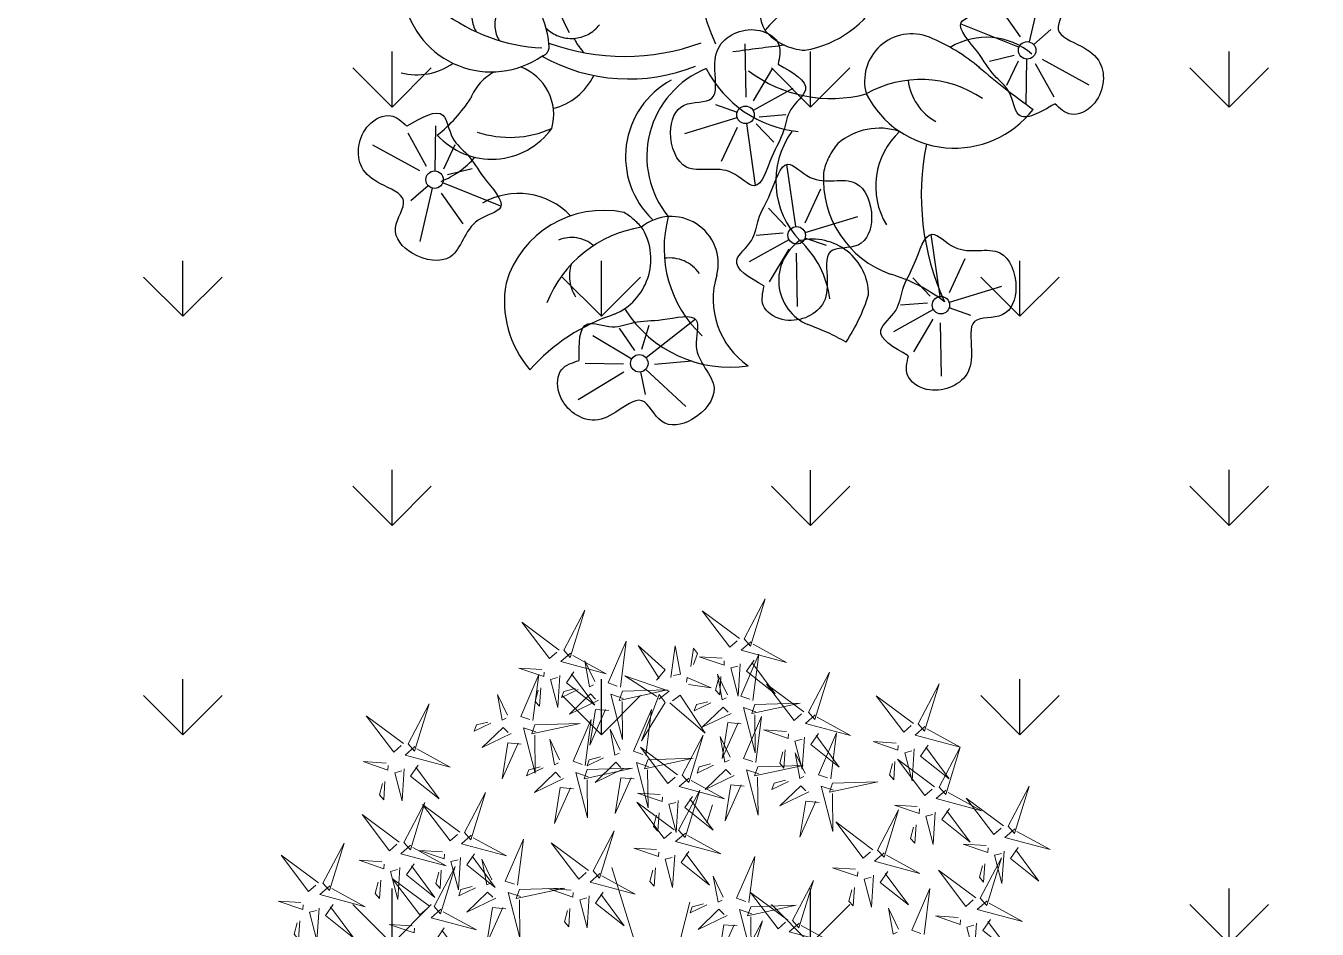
# Model space of a CAD drawing. Header units: inches. Extents: x -9 to 337, y -247 to 209.
# Drawn here: x 3.996 to 4.869, y 56.081 to 56.692 of the extents above; entities that cross this region are included whole.
import ezdxf

# ---------------------------------------------------------------- set-up
doc = ezdxf.new("R2010")
doc.units = ezdxf.units.IN
doc.header["$MEASUREMENT"] = 0
doc.linetypes.add('ACAD_ISO02W100', pattern=[15, 12, -3])
doc.layers.add('arboless', color=72, linetype='ACAD_ISO02W100')
doc.layers.add('Croto', color=16, linetype='Continuous', lineweight=5)

# ---------------------------------------------------------------- blocks, each defined once
blk = doc.blocks.new('A$C1CBF2075')
at = {"layer": 'Croto', "color": 32}
for p, q in [((0.32224, 0.33145), (0.27174, 0.44434)), ((0.19719, 0.42272), (0.18517, 0.42993)), ((0.31984, 0.33626), (0.24529, 0.3867))]:
    blk.add_line(p, q, dxfattribs=at)
at = {"layer": 'Croto', "color": 40}
for points in [[(0.32705, 0.61487), (0.33427, 0.6485), (0.33667, 0.61487), (0.32946, 0.61487)], [(0.32465, 0.61247), (0.29339, 0.62448), (0.32465, 0.60526), (0.32465, 0.61247)], [(0.44249, 0.57884), (0.4497, 0.61247), (0.4521, 0.57884), (0.44489, 0.57884)], [(0.33908, 0.60046), (0.35591, 0.58365), (0.34629, 0.60286), (0.34148, 0.60046)], [(0.19238, 0.58845), (0.16112, 0.60046), (0.19238, 0.58125), (0.19238, 0.58845)], [(0.37756, 0.56203), (0.38477, 0.59566), (0.38717, 0.56203), (0.37996, 0.56203)], [(0.24391, 0.5644), (0.21816, 0.5872), (0.24863, 0.57278), (0.24509, 0.56649)], [(0.26855, 0.58363), (0.28164, 0.58729), (0.27746, 0.58965), (0.26973, 0.58573)], [(0.44008, 0.57644), (0.40882, 0.58845), (0.44008, 0.56924), (0.44008, 0.57644)], [(0.46172, 0.57644), (0.47375, 0.58845), (0.46413, 0.57164), (0.46172, 0.57404)], [(0.19719, 0.57164), (0.20681, 0.56924), (0.202, 0.54282), (0.1996, 0.57164)], [(0.26183, 0.55705), (0.26864, 0.56425), (0.28929, 0.54708), (0.26301, 0.55915)], [(0.33908, 0.53801), (0.34629, 0.57164), (0.3487, 0.53801), (0.34148, 0.53801)], [(0.43768, 0.57164), (0.44729, 0.57164), (0.42806, 0.54282), (0.43768, 0.56924)], [(0.45451, 0.56443), (0.47134, 0.54762), (0.46172, 0.56684), (0.45691, 0.56443)], [(0.47134, 0.56684), (0.48096, 0.55723), (0.48096, 0.56203), (0.47375, 0.56684)], [(0.15545, 0.52648), (0.14568, 0.5282), (0.14862, 0.55489), (0.15305, 0.52631)], [(0.24482, 0.56112), (0.219, 0.53979), (0.25109, 0.55758), (0.24482, 0.56112)], [(0.37275, 0.55483), (0.38236, 0.55483), (0.36313, 0.526), (0.37275, 0.55242)], [(0.44489, 0.55963), (0.45451, 0.55723), (0.4497, 0.53081), (0.44729, 0.55963)], [(0.39198, 0.51159), (0.3992, 0.54522), (0.4016, 0.51159), (0.39439, 0.51159)], [(0.14619, 0.52101), (0.12821, 0.5366), (0.13916, 0.51811), (0.14379, 0.52084)], [(0.16143, 0.51005), (0.19346, 0.50028), (0.16092, 0.51724), (0.16143, 0.51005)], [(0.25515, 0.51735), (0.27807, 0.52375), (0.25661, 0.52482), (0.25633, 0.51945)], [(0.38958, 0.50919), (0.35832, 0.5212), (0.38958, 0.50199), (0.38958, 0.50919)], [(0.2376, 0.51069), (0.21178, 0.48936), (0.24388, 0.50715), (0.2376, 0.51069)], [(0.35752, 0.49957), (0.37062, 0.50323), (0.36643, 0.50559), (0.35871, 0.50166)], [(0.21884, 0.43473), (0.22605, 0.46836), (0.22846, 0.43473), (0.22124, 0.43473)], [(0.3338, 0.47706), (0.30798, 0.45573), (0.34007, 0.47352), (0.3338, 0.47706)], [(0.15204, 0.44787), (0.14749, 0.46425), (0.15741, 0.44761), (0.15414, 0.44669)], [(0.14441, 0.42457), (0.14914, 0.43295), (0.16479, 0.40203), (0.14651, 0.42339)], [(0.22419, 0.37342), (0.21964, 0.38979), (0.22955, 0.37315), (0.22628, 0.37224)], [(0.19479, 0.32185), (0.20441, 0.32185), (0.18517, 0.29303), (0.19479, 0.31945)]]:
    blk.add_lwpolyline(points, dxfattribs=at)
at = {"layer": 'Croto', "color": 22}
for points in [[(0.19479, 0.59085), (0.202, 0.62448), (0.20441, 0.59085), (0.19719, 0.59085)], [(0.34629, 0.61247), (0.35832, 0.62448), (0.3487, 0.60767), (0.34629, 0.61007)], [(0.32224, 0.60767), (0.33186, 0.60767), (0.31263, 0.57884), (0.32224, 0.60526)], [(0.35591, 0.60286), (0.36553, 0.59326), (0.36553, 0.59806), (0.35832, 0.60286)], [(0.21403, 0.58845), (0.22605, 0.60046), (0.21643, 0.58365), (0.21403, 0.58605)], [(0.25545, 0.57998), (0.2509, 0.59635), (0.26082, 0.57971), (0.25754, 0.5788)], [(0.32946, 0.59566), (0.33908, 0.59326), (0.33427, 0.56684), (0.33186, 0.59566)], [(0.18998, 0.58365), (0.1996, 0.58365), (0.18036, 0.55483), (0.18998, 0.58125)], [(0.20681, 0.57644), (0.22365, 0.55963), (0.21403, 0.57884), (0.20922, 0.57644)], [(0.22365, 0.57884), (0.23327, 0.56924), (0.23327, 0.57404), (0.22605, 0.57884)], [(0.26237, 0.56779), (0.28528, 0.57419), (0.26382, 0.57526), (0.26355, 0.56989)], [(0.19052, 0.55596), (0.18597, 0.57233), (0.19589, 0.55569), (0.19261, 0.55478)], [(0.20362, 0.55962), (0.21671, 0.56327), (0.21253, 0.56563), (0.2048, 0.56171)], [(0.24782, 0.55667), (0.25255, 0.56505), (0.2682, 0.53413), (0.24991, 0.55549)], [(0.37515, 0.55963), (0.34389, 0.57164), (0.37515, 0.55242), (0.37515, 0.55963)], [(0.39679, 0.55963), (0.40882, 0.57164), (0.3992, 0.55483), (0.39679, 0.55723)], [(0.19744, 0.54377), (0.22035, 0.55017), (0.19889, 0.55124), (0.19862, 0.54587)], [(0.24824, 0.52954), (0.24368, 0.54591), (0.2536, 0.52927), (0.25033, 0.52836)], [(0.33667, 0.53561), (0.30541, 0.54762), (0.33667, 0.52841), (0.33667, 0.53561)], [(0.35832, 0.53561), (0.37034, 0.54762), (0.36072, 0.53081), (0.35832, 0.53321)], [(0.38958, 0.54762), (0.40641, 0.53081), (0.39679, 0.55002), (0.39198, 0.54762)], [(0.40641, 0.55002), (0.41603, 0.54041), (0.41603, 0.54522), (0.40882, 0.55002)], [(0.16349, 0.51501), (0.1539, 0.51433), (0.17105, 0.54444), (0.16332, 0.51741)], [(0.17989, 0.53711), (0.15407, 0.51578), (0.18616, 0.53357), (0.17989, 0.53711)], [(0.18289, 0.53265), (0.18762, 0.54103), (0.20327, 0.51011), (0.18498, 0.53147)], [(0.1969, 0.53303), (0.20371, 0.54023), (0.22436, 0.52306), (0.19808, 0.53513)], [(0.23669, 0.51396), (0.21095, 0.53676), (0.24142, 0.52234), (0.23787, 0.51605)], [(0.26133, 0.53319), (0.27442, 0.53685), (0.27024, 0.53921), (0.26251, 0.53529)], [(0.37996, 0.54282), (0.38958, 0.54041), (0.38477, 0.51399), (0.38236, 0.54282)], [(0.33427, 0.53081), (0.34389, 0.53081), (0.32465, 0.50199), (0.33427, 0.52841)], [(0.3511, 0.5236), (0.36794, 0.50679), (0.35832, 0.526), (0.35351, 0.5236)], [(0.36794, 0.526), (0.37756, 0.5164), (0.37756, 0.5212), (0.37034, 0.526)], [(0.20976, 0.50552), (0.20521, 0.52189), (0.21513, 0.50525), (0.21185, 0.50434)], [(0.41122, 0.50919), (0.42325, 0.5212), (0.41363, 0.50439), (0.41122, 0.50679)], [(0.13984, 0.50852), (0.1287, 0.4957), (0.1371, 0.51315), (0.13967, 0.51092)], [(0.19822, 0.48994), (0.17247, 0.51275), (0.20294, 0.49832), (0.1994, 0.49204)], [(0.22285, 0.50918), (0.23595, 0.51283), (0.23176, 0.51519), (0.22404, 0.51127)], [(0.24061, 0.50623), (0.24533, 0.51461), (0.26098, 0.48369), (0.2427, 0.50505)], [(0.25461, 0.50661), (0.26143, 0.51381), (0.28208, 0.49664), (0.25579, 0.50871)], [(0.34443, 0.49591), (0.33988, 0.51228), (0.3498, 0.49565), (0.34652, 0.49473)], [(0.08417, 0.50199), (0.09379, 0.50199), (0.07455, 0.47316), (0.08417, 0.49958)], [(0.18998, 0.46356), (0.19719, 0.49718), (0.1996, 0.46356), (0.19238, 0.46356)], [(0.21668, 0.49333), (0.23959, 0.49974), (0.21813, 0.5008), (0.21786, 0.49543)], [(0.33289, 0.48033), (0.30714, 0.50314), (0.33761, 0.48871), (0.33407, 0.48243)], [(0.38717, 0.50439), (0.39679, 0.50439), (0.37756, 0.47557), (0.38717, 0.50199)], [(0.13628, 0.48756), (0.14937, 0.49122), (0.14519, 0.49358), (0.13746, 0.48965)], [(0.20213, 0.48221), (0.20686, 0.49059), (0.22251, 0.45967), (0.20422, 0.48103)], [(0.21613, 0.4826), (0.22295, 0.48979), (0.2436, 0.47263), (0.21732, 0.48469)], [(0.35135, 0.48373), (0.37426, 0.49013), (0.3528, 0.49119), (0.35253, 0.48582)], [(0.39439, 0.49238), (0.40401, 0.48998), (0.3992, 0.46356), (0.39679, 0.49238)], [(0.1301, 0.47172), (0.15302, 0.47812), (0.13155, 0.47918), (0.13128, 0.47381)], [(0.19913, 0.48667), (0.17331, 0.46534), (0.2054, 0.48313), (0.19913, 0.48667)], [(0.3368, 0.4726), (0.34152, 0.48098), (0.35718, 0.45007), (0.33889, 0.47142)], [(0.3508, 0.47299), (0.35762, 0.48019), (0.37827, 0.46302), (0.35198, 0.47508)], [(0.11556, 0.4606), (0.12028, 0.46897), (0.13593, 0.43806), (0.11765, 0.45942)], [(0.18757, 0.46115), (0.15631, 0.47316), (0.18757, 0.45395), (0.18757, 0.46115)], [(0.20922, 0.46115), (0.22124, 0.47316), (0.21162, 0.45635), (0.20922, 0.45875)], [(0.12956, 0.46098), (0.13638, 0.46818), (0.15703, 0.45101), (0.13074, 0.46307)], [(0.28377, 0.45155), (0.2525, 0.46356), (0.28377, 0.44434), (0.28377, 0.45155)], [(0.30541, 0.45155), (0.31743, 0.46356), (0.30782, 0.44674), (0.30541, 0.44914)], [(0.1405, 0.4323), (0.11476, 0.4551), (0.14523, 0.44068), (0.14168, 0.43439)], [(0.16514, 0.45153), (0.17823, 0.45519), (0.17405, 0.45755), (0.16632, 0.45363)], [(0.18517, 0.45635), (0.19479, 0.45635), (0.17555, 0.42753), (0.18517, 0.45395)], [(0.202, 0.44914), (0.21884, 0.43233), (0.20922, 0.45155), (0.20441, 0.44914)], [(0.21884, 0.45155), (0.22846, 0.44194), (0.22846, 0.44674), (0.22124, 0.45155)], [(0.19238, 0.44434), (0.202, 0.44194), (0.19719, 0.41552), (0.19479, 0.44434)], [(0.23808, 0.43233), (0.2501, 0.44434), (0.24048, 0.42753), (0.23808, 0.42993)], [(0.28136, 0.44674), (0.29098, 0.44674), (0.27174, 0.41792), (0.28136, 0.44434)], [(0.2982, 0.43954), (0.31503, 0.42272), (0.30541, 0.44194), (0.3006, 0.43954)], [(0.15842, 0.42495), (0.16524, 0.43215), (0.18589, 0.41498), (0.1596, 0.42705)], [(0.28858, 0.43473), (0.2982, 0.43233), (0.29339, 0.40591), (0.29098, 0.43473)], [(0.101, 0.42272), (0.11784, 0.40591), (0.10822, 0.42513), (0.10341, 0.42272)], [(0.14141, 0.42902), (0.11559, 0.40769), (0.14769, 0.42548), (0.14141, 0.42902)], [(0.21403, 0.42753), (0.22365, 0.42753), (0.20441, 0.39871), (0.21403, 0.42513)], [(0.23086, 0.42032), (0.2477, 0.40351), (0.23808, 0.42272), (0.23327, 0.42032)], [(0.2477, 0.42272), (0.25731, 0.41312), (0.25731, 0.41792), (0.2501, 0.42272)], [(0.13147, 0.4059), (0.14456, 0.40956), (0.14038, 0.41192), (0.13265, 0.40799)], [(0.22124, 0.41552), (0.23086, 0.41312), (0.22605, 0.3867), (0.22365, 0.41552)], [(0.12529, 0.39006), (0.14821, 0.39646), (0.12675, 0.39752), (0.12647, 0.39215)], [(0.12475, 0.37932), (0.13157, 0.38652), (0.15222, 0.36935), (0.12593, 0.38141)], [(0.23728, 0.37708), (0.25038, 0.38073), (0.24619, 0.38309), (0.23846, 0.37917)], [(0.2311, 0.36123), (0.25402, 0.36763), (0.23256, 0.3687), (0.23229, 0.36333)], [(0.11784, 0.32665), (0.12505, 0.36028), (0.12745, 0.32665), (0.12024, 0.32665)], [(0.21356, 0.35457), (0.18774, 0.33324), (0.21983, 0.35103), (0.21356, 0.35457)], [(0.1996, 0.32905), (0.20681, 0.36268), (0.20922, 0.32905), (0.202, 0.32905)], [(0.21656, 0.35011), (0.22128, 0.35849), (0.23694, 0.32757), (0.21865, 0.34893)], [(0.23056, 0.35049), (0.23738, 0.35769), (0.25803, 0.34052), (0.23174, 0.35259)], [(0.13707, 0.32425), (0.1491, 0.33626), (0.13948, 0.31945), (0.13707, 0.32185)], [(0.24529, 0.32905), (0.21403, 0.34106), (0.24529, 0.32185), (0.24529, 0.32905)], [(0.14669, 0.31464), (0.15631, 0.30503), (0.15631, 0.30984), (0.1491, 0.31464)]]:
    blk.add_lwpolyline(points, dxfattribs=at)
at = {"layer": 'Croto', "color": 16}
for points in [[(0.17898, 0.54038), (0.15323, 0.56318), (0.1837, 0.54876), (0.18016, 0.54247)], [(0.08898, 0.50919), (0.09619, 0.54282), (0.0986, 0.50919), (0.09138, 0.50919)], [(0.12957, 0.51743), (0.1193, 0.52633), (0.11963, 0.52154), (0.12717, 0.51726)], [(0.08657, 0.50679), (0.05531, 0.5188), (0.08657, 0.49958), (0.08657, 0.50679)], [(0.10822, 0.50679), (0.12024, 0.5188), (0.11062, 0.50199), (0.10822, 0.50439)], [(0.34148, 0.5188), (0.3511, 0.5164), (0.34629, 0.48998), (0.34389, 0.5188)], [(0.1592, 0.50749), (0.15438, 0.47343), (0.14961, 0.50681), (0.1568, 0.50732)], [(0.101, 0.49478), (0.11784, 0.47797), (0.10822, 0.49718), (0.10341, 0.49478)], [(0.11784, 0.49718), (0.12745, 0.48757), (0.12745, 0.49238), (0.12024, 0.49718)], [(0.12319, 0.4839), (0.11863, 0.50027), (0.12855, 0.48364), (0.12528, 0.48272)], [(0.11164, 0.46832), (0.0859, 0.49113), (0.11637, 0.4767), (0.11282, 0.47042)], [(0.09138, 0.48998), (0.101, 0.48757), (0.09619, 0.46115), (0.09379, 0.48998)], [(0.28617, 0.45395), (0.29339, 0.48757), (0.29579, 0.45395), (0.28858, 0.45395)], [(0.08898, 0.43714), (0.09619, 0.47076), (0.0986, 0.43714), (0.09138, 0.43714)], [(0.11255, 0.46505), (0.08673, 0.44372), (0.11883, 0.46151), (0.11255, 0.46505)], [(0.08657, 0.43473), (0.05531, 0.44674), (0.08657, 0.42753), (0.08657, 0.43473)], [(0.10822, 0.43473), (0.12024, 0.44674), (0.11062, 0.42993), (0.10822, 0.43233)], [(0.15896, 0.43569), (0.18187, 0.44209), (0.16041, 0.44315), (0.16014, 0.43778)], [(0.21643, 0.43233), (0.18517, 0.44434), (0.21643, 0.42513), (0.21643, 0.43233)], [(0.31503, 0.44194), (0.32465, 0.43233), (0.32465, 0.43714), (0.31743, 0.44194)], [(0.08417, 0.42993), (0.09379, 0.42993), (0.07455, 0.40111), (0.08417, 0.42753)], [(0.11784, 0.42513), (0.12745, 0.41552), (0.12745, 0.42032), (0.12024, 0.42513)], [(0.09138, 0.41792), (0.101, 0.41552), (0.09619, 0.3891), (0.09379, 0.41792)], [(0.11838, 0.40224), (0.11382, 0.41861), (0.12374, 0.40197), (0.12047, 0.40106)], [(0.03367, 0.37709), (0.04088, 0.41072), (0.04329, 0.37709), (0.03607, 0.37709)], [(0.10683, 0.38666), (0.08109, 0.40947), (0.11156, 0.39504), (0.10801, 0.38876)], [(0.03126, 0.37469), (0, 0.3867), (0.03126, 0.36748), (0.03126, 0.37469)], [(0.05291, 0.37469), (0.06493, 0.3867), (0.05531, 0.36988), (0.05291, 0.37229)], [(0.10774, 0.38339), (0.08192, 0.36206), (0.11402, 0.37985), (0.10774, 0.38339)], [(0.11075, 0.37893), (0.11547, 0.38731), (0.13112, 0.35639), (0.11284, 0.37775)], [(0.21265, 0.35784), (0.1869, 0.38064), (0.21737, 0.36622), (0.21383, 0.35993)], [(0.02886, 0.36988), (0.03848, 0.36988), (0.01924, 0.34106), (0.02886, 0.36748)], [(0.04569, 0.36268), (0.06252, 0.34587), (0.05291, 0.36508), (0.0481, 0.36268)], [(0.05291, 0.33145), (0.06012, 0.36508), (0.06252, 0.33145), (0.05531, 0.33145)], [(0.06252, 0.36508), (0.07214, 0.35547), (0.07214, 0.36028), (0.06493, 0.36508)], [(0.03607, 0.35787), (0.04569, 0.35547), (0.04088, 0.32905), (0.03848, 0.35787)], [(0.0505, 0.32905), (0.01924, 0.34106), (0.0505, 0.32185), (0.0505, 0.32905)], [(0.07214, 0.32905), (0.08417, 0.34106), (0.07455, 0.32425), (0.07214, 0.32665)], [(0.11543, 0.32425), (0.08417, 0.33626), (0.11543, 0.31704), (0.11543, 0.32425)], [(0.19719, 0.32665), (0.16593, 0.33866), (0.19719, 0.31945), (0.19719, 0.32665)], [(0.0481, 0.32425), (0.05772, 0.32425), (0.03848, 0.29543), (0.0481, 0.32185)], [(0.06493, 0.31704), (0.08176, 0.30023), (0.07214, 0.31945), (0.06733, 0.31704)], [(0.08176, 0.31945), (0.09138, 0.30984), (0.09138, 0.31464), (0.08417, 0.31945)], [(0.11303, 0.31945), (0.12264, 0.31945), (0.10341, 0.29062), (0.11303, 0.31704)], [(0.03367, 0.27621), (0.04088, 0.30984), (0.04329, 0.27621), (0.03607, 0.27621)], [(0.05531, 0.31224), (0.06493, 0.30984), (0.06012, 0.28342), (0.05772, 0.31224)], [(0.12024, 0.30744), (0.12986, 0.30503), (0.12505, 0.27861), (0.12264, 0.30744)], [(0.12986, 0.31224), (0.14669, 0.29543), (0.13707, 0.31464), (0.13226, 0.31224)], [(0.03126, 0.27381), (0, 0.28582), (0.03126, 0.2666), (0.03126, 0.27381)], [(0.05291, 0.27381), (0.06493, 0.28582), (0.05531, 0.26901), (0.05291, 0.27141)], [(0.08417, 0.24979), (0.09138, 0.28342), (0.09379, 0.24979), (0.08657, 0.24979)], [(0.13088, 0.25456), (0.10514, 0.27736), (0.13561, 0.26294), (0.13206, 0.25666)], [(0.14243, 0.27014), (0.13787, 0.28651), (0.14779, 0.26987), (0.14452, 0.26896)], [(0.02886, 0.26901), (0.03848, 0.26901), (0.01924, 0.24018), (0.02886, 0.2666)], [(0.04569, 0.2618), (0.06252, 0.24499), (0.05291, 0.2642), (0.0481, 0.2618)], [(0.08176, 0.24739), (0.0505, 0.2594), (0.08176, 0.24018), (0.08176, 0.24739)], [(0.06252, 0.2642), (0.07214, 0.2546), (0.07214, 0.2594), (0.06493, 0.2642)], [(0.10341, 0.24739), (0.11543, 0.2594), (0.10581, 0.24259), (0.10341, 0.24499)], [(0.03607, 0.257), (0.04569, 0.2546), (0.04088, 0.22818), (0.03848, 0.257)], [(0.07936, 0.24259), (0.08898, 0.24259), (0.06974, 0.21376), (0.07936, 0.24018)], [(0.08657, 0.23058), (0.09619, 0.22818), (0.09138, 0.20176), (0.08898, 0.23058)], [(0.09619, 0.23538), (0.11303, 0.21857), (0.10341, 0.23778), (0.0986, 0.23538)]]:
    blk.add_lwpolyline(points, dxfattribs=at)
blk = doc.blocks.new('purple flowers')
at = {"color": 202, "linetype": 'Continuous'}
for p, q in [((-12.914, 9.551), (-12.728, 7.152)), ((-11.599, 8.523), (-12.388, 7.001)), ((-10.641, 7.655), (-12.362, 6.562)), ((-14.069, 6.735), (-13.074, 6.457)), ((-10.878, 6.45), (-12.08, 6.281)), ((-15.381, 5.357), (-13.064, 6.215)), ((-12.056, 3.19), (-12.617, 5.966)), ((-11.357, 5.2), (-12.188, 5.979)), ((-13.041, 5.764), (-13.664, 4.189)), ((-4.756, -1.93), (-2.855, -3.508)), ((0.11, -1.969), (-1.875, -3.331)), ((-2.907, -2.378), (-2.65, -3.378)), ((-14.651, -3.481), (-14.566, -5.518)), ((-15.882, -3.877), (-14.958, -5.322)), ((-4.97, -5.893), (-2.847, -4.02)), ((-3.234, -3.753), (-4.909, -4.001)), ((-0.396, -4.887), (-2.203, -3.942)), ((-0.124, -3.622), (-1.837, -3.7)), ((-17.43, -4.502), (-15.259, -5.54)), ((-13.726, -4.289), (-14.181, -5.414)), ((-2.88, -5.494), (-2.621, -4.384)), ((-1.558, -5.283), (-2.305, -4.327)), ((-12.883, -5.328), (-13.974, -5.659)), ((-15.568, -6.91), (-14.831, -6.187)), ((-15.031, -8.735), (-14.616, -6.3)), ((-11.492, -6.939), (-14.176, -6.037)), ((-14.214, -6.505), (-13.161, -7.832)), ((-5.499, -6.935), (-5.757, -8.044)), ((-3.408, -6.536), (-5.531, -8.409)), ((-7.982, -7.542), (-6.176, -8.487)), ((-6.82, -7.145), (-6.073, -8.102)), ((-8.255, -8.806), (-6.542, -8.728)), ((-5.145, -8.676), (-3.469, -8.427)), ((-8.488, -10.459), (-6.503, -9.098)), ((-5.472, -10.051), (-5.729, -9.051)), ((-3.623, -10.498), (-5.524, -8.921)), ((6.213, -9.611), (6.773, -12.386)), ((7.198, -12.185), (7.82, -10.61)), ((5.513, -11.621), (6.345, -12.4)), ((9.537, -11.778), (7.221, -12.636)), ((5.035, -12.871), (6.237, -12.702)), ((4.797, -14.075), (6.519, -12.983)), ((8.225, -13.156), (7.231, -12.878)), ((-2.467, -13.702), (-4.59, -15.575)), ((5.756, -14.943), (6.545, -13.421)), ((7.071, -15.972), (6.884, -13.572)), ((-5.878, -14.311), (-5.132, -15.268)), ((-4.557, -14.101), (-4.816, -15.21)), ((-7.041, -14.708), (-5.234, -15.653)), ((-4.203, -15.842), (-2.528, -15.593)), ((-7.547, -17.625), (-5.562, -16.264)), ((-7.313, -15.972), (-5.6, -15.894)), ((-4.53, -17.217), (-4.787, -16.217)), ((-2.681, -17.664), (-4.582, -16.087))]:
    blk.add_line(p, q, dxfattribs=at)
for centre in [(-12.695, 6.352), (-2.552, -3.759), (-14.55, -5.912), (-5.827, -8.669), (6.851, -12.772), (-4.885, -15.835)]:
    blk.add_circle(centre, 0.394, dxfattribs=at)
at = {"color": 102}
for centre, radius, start, end in [((-3.886, 9.083), 4.003, 135.06103, 248.13655), ((-6.927, 8.267), 3.592, 306.98951, 65.84227), ((-6.828, 11.167), 2.819, 198.84413, 248.69028), ((1.968, 9.679), 8.153, 176.27316, 210.22719), ((-4.842, 7.847), 1.383, 101.93938, 154.55026), ((1.935, 1.949), 6.473, 101.80242, 152.71311), ((-4.6, 6.767), 1.383, 101.93938, 154.55026), ((-7.726, 6.531), 3.329, 165.71699, 267.64593), ((-8.795, 13.829), 6.826, 251.58005, 270.51903), ((-8.251, 4.853), 2.203, 59.87289, 102.65658), ((-10.323, 9.344), 3.994, 235.29785, 262.38711), ((-5.361, 7.114), 4.641, 194.87493, 237.37505), ((-8.553, 5.394), 2.295, 287.49875, 12.96188), ((-2.637, 5.584), 1.616, 168.52722, 265.24266), ((2.598, 5.909), 7.998, 183.86007, 235.29498), ((-5.086, 5.687), 0.432, 227.65653, 317.92175), ((5.062, 7.778), 10.062, 193.48671, 233.39017), ((-2.006, 3.41), 2.249, 148.14906, 168.34455), ((-13.869, 1.063), 3.26, 347.01743, 63.12559), ((-5.2, 5.678), 2.766, 227.42218, 277.74226), ((6.844, -5.427), 8.739, 96.12207, 148.57046), ((-13.496, -3.282), 4.573, 21.55441, 106.94983), ((-12.99, -3.21), 4.678, 113.14617, 164.40318), ((-12.763, -1.082), 1.529, 352.88183, 55.74895), ((-4.948, -3.551), 3.92, 61.81653, 169.56754), ((-4.221, -4.647), 4.276, 55.20238, 162.62878), ((-13.44, -6.305), 5.49, 42.1209, 101.71581), ((-12.012, -2.591), 1.768, 106.27844, 155.6004), ((2.81, -3.735), 5.275, 150.48213, 207.3773), ((-12.245, -1.754), 3.006, 340.82293, 2.89547), ((-138.657, -121.748), 183.018, 40.24332, 40.98048), ((3.162, -3.58), 2.371, 64.60235, 150.60187), ((-18.766, -10.631), 8.771, 51.56557, 81.67419), ((-11.816, -1.501), 2.71, 236.43915, 332.77533), ((-9.993, -4.646), 2.118, 288.97754, 72.81484), ((5.361, -3.176), 6.195, 176.4236, 228.16446), ((3.655, -3.094), 2.647, 165.18608, 209.49375), ((0.244, -9.214), 6.871, 41.28105, 82.77627), ((-6.647, -8.489), 5.379, 107.92033, 170.5425), ((-7.79, -6.358), 5.578, 155.48601, 221.86247), ((-11.202, -5.34), 1.643, 338.10606, 41.26552), ((4.898, -1.08), 4.855, 223.08193, 275.11513), ((-2.194, -9.755), 3.842, 87.66432, 167.57494), ((-8.294, -10.157), 3.652, 106.06171, 178.7938), ((2.838, -9.184), 2.127, 11.3471, 139.1372), ((-0.561, -12.08), 4.538, 119.74458, 193.76929), ((-1.738, -10.71), 2.786, 81.92203, 112.70523), ((-2.15, -10.724), 2.887, 15.00189, 73.83967), ((5.1, -10.01), 4.462, 150.18067, 265.83746), ((-1.006, -12.189), 4.933, 358.91933, 63.06083), ((-6.789, -10.918), 2.161, 67.02956, 190.37017), ((-10.127, -8.246), 4.237, 310.06083, 350.72998), ((-7.691, -10.756), 2.527, 303.85606, 46.31726), ((4.356, -10.911), 2.456, 129.9176, 184.44675), ((-3.379, -10.391), 8.46, 352.97031, 11.07707), ((-0.168, -13.248), 3.369, 76.13974, 154.44655), ((3.696, -12.649), 3.159, 352.73497, 64.40068), ((-2.15, -10.724), 2.887, 356.05495, 356.24466), ((-19.585, -13.894), 10.98, 3.72365, 13.62966), ((5.142, -22.063), 11.596, 111.83606, 147.83603), ((43.762, -16.035), 39.017, 173.12846, 177.6872), ((-8.677, -4.24), 8.941, 270.31292, 285.53263), ((-12.06, -15.307), 7.409, 355.48601, 16.83765)]:
    blk.add_arc(centre, radius, start, end, dxfattribs=at)
at = {"color": 202, "linetype": 'Continuous'}
for points in [[(-11.352, 8.714), (-10.063, 7.632), (-10.672, 6.706), (-10.939, 5.736), (-11.4, 4.535), (-12.108, 3.179), (-13.154, 3.707), (-15.214, 3.845), (-16.025, 5.365), (-15.483, 6.629), (-14.251, 7.008), (-14.189, 8.286), (-14.034, 9.399), (-12.268, 10.182), (-11.372, 9.589), (-11.364, 8.717)], [(0.165, -3.741), (-0.127, -5.399), (-1.233, -5.334), (-2.207, -5.588), (-3.478, -5.789), (-5.006, -5.854), (-5.071, -4.684), (-5.982, -2.831), (-5.071, -1.368), (-3.705, -1.206), (-2.762, -2.083), (-1.624, -1.498), (-0.583, -1.076), (0.979, -2.213), (0.913, -3.286), (0.162, -3.729)], [(-15.924, -3.568), (-14.342, -2.992), (-13.845, -3.982), (-13.139, -4.699), (-12.329, -5.699), (-11.509, -6.99), (-12.489, -7.631), (-13.638, -9.346), (-15.361, -9.289), (-16.184, -8.187), (-15.896, -6.931), (-16.972, -6.238), (-17.858, -5.548), (-17.654, -3.627), (-16.692, -3.147), (-15.933, -3.577)], [(-8.544, -8.688), (-8.251, -7.03), (-7.145, -7.095), (-6.171, -6.841), (-4.901, -6.64), (-3.372, -6.575), (-3.307, -7.745), (-2.396, -9.598), (-3.307, -11.06), (-4.673, -11.223), (-5.617, -10.345), (-6.755, -10.93), (-7.796, -11.353), (-9.357, -10.215), (-9.292, -9.143), (-8.54, -8.7)], [(5.509, -15.135), (4.219, -14.052), (4.829, -13.127), (5.096, -12.157), (5.557, -10.956), (6.265, -9.6), (7.311, -10.128), (9.371, -10.266), (10.182, -11.786), (9.64, -13.05), (8.408, -13.428), (8.345, -14.707), (8.191, -15.819), (6.425, -16.603), (5.529, -16.01), (5.521, -15.137)], [(-7.602, -15.854), (-7.31, -14.196), (-6.204, -14.261), (-5.23, -14.007), (-3.959, -13.806), (-2.431, -13.741), (-2.366, -14.911), (-1.455, -16.764), (-2.366, -18.226), (-3.732, -18.389), (-4.675, -17.511), (-5.813, -18.096), (-6.854, -18.519), (-8.416, -17.381), (-8.35, -16.309), (-7.599, -15.866)]]:
    blk.add_spline(points, degree=3, dxfattribs=at)

msp = doc.modelspace()

# ---------------------------------------------------------------- hatches: boundary and pattern name
at = {"true_color": 0x136734, "transparency": 33554610}
h = msp.add_hatch(dxfattribs=at)
h.set_pattern_fill('GRASS', color=116, scale=0.2)
h.set_pattern_definition([(90, (35.07339, -33.30725), (-0.14142136, 0.14142136), [0.0375, -0.2453427]), (45, (35.07339, -33.30725), (-0.14142136, 0.14142136), [0.0375, -0.1625]), (135, (35.07339, -33.30725), (-0.14142136, -0.14142136), [0.0375, -0.1625])])
h.paths.add_polyline_path([(9.41562, 59.70883), (1.71562, 59.70883), (1.71562, 53.80883), (4.66562, 53.80883), (4.66562, 54.70883), (5.56562, 54.70883), (5.56562, 56.30338), (9.41562, 56.30338)])
h.paths.add_polyline_path([(4.93473, 57.24181), (5.43473, 57.24181), (5.43473, 56.74181), (4.93473, 56.74181)], flags=16)
h.paths.add_polyline_path([(4.93473, 56.64181), (5.43473, 56.64181), (5.43473, 56.14181), (4.93473, 56.14181)], flags=16)
h.paths.add_polyline_path([(4.93473, 56.04181), (5.43473, 56.04181), (5.43473, 55.54181), (4.93473, 55.54181)], flags=16)
h.paths.add_polyline_path([(4.93473, 55.44181), (5.43473, 55.44181), (5.43473, 54.94181), (4.93473, 54.94181)], flags=16)

# ---------------------------------------------------------------- block references
at = {"layer": 'arboless', "xscale": 0.01498775189071325, "yscale": 0.01498775189071325, "zscale": 0.01498775189071325, "rotation": 56.68253008931833}
msp.add_blockref('purple flowers', (4.45644, 56.69454), dxfattribs=at)
at = {"layer": 'Croto', "extrusion": (-9.50872e-05, -0.000298031, -1), "xscale": 0.913316137740203, "yscale": 0.913316137740203, "zscale": -0.9133161379708651, "rotation": 318.7292280078341}
msp.add_blockref('A$C1CBF2075', (-4.84632, 55.98159, -0.01712), dxfattribs=at)

doc.saveas('drawing.dxf')
